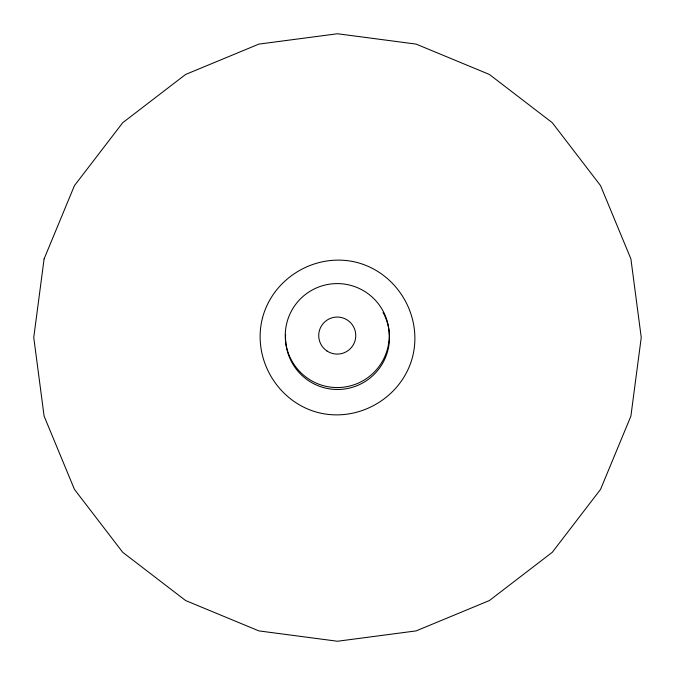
<?xml version="1.0" encoding="UTF-8"?>
<svg xmlns="http://www.w3.org/2000/svg" width="675" height="675" viewBox="0 0 675 675"><rect width="100%" height="100%" fill="white"/><g stroke="black" fill="none" stroke-linecap="round" stroke-linejoin="round"><path stroke-width="1.01" d="M383.029 312.415A51.983 51.983 0 0 1 348.933 388.209A51.983 51.983 0 0 1 285.609 334.378M44.103 258.888L33.75 337.5L44.103 416.112L74.444 489.375L122.715 552.285L185.625 600.556L258.888 630.897L337.5 641.25L416.112 630.897L489.375 600.556L552.285 552.285L600.556 489.375L630.897 416.112L641.25 337.5L630.897 258.888L600.556 185.625L552.285 122.715L489.375 74.444L416.112 44.103L337.5 33.75L258.888 44.103L185.625 74.444L122.715 122.715L74.444 185.625L44.103 258.888M262.617 317.436C251.876 358.037 276.902 401.389 317.436 412.383C358.037 423.124 401.389 398.098 412.383 357.564C423.124 316.963 398.098 273.611 357.564 262.617C316.963 251.876 273.611 276.902 262.617 317.436M300.485 372.33A51.983 51.983 0 0 0 387.458 349.026A51.983 51.983 0 0 0 323.789 285.365A51.983 51.983 0 0 0 300.485 372.33M326.911 350.941A18.52 18.52 0 0 0 355.725 336.842A18.52 18.52 0 0 0 329.105 318.938A18.52 18.52 0 0 0 326.911 350.941"/></g></svg>
